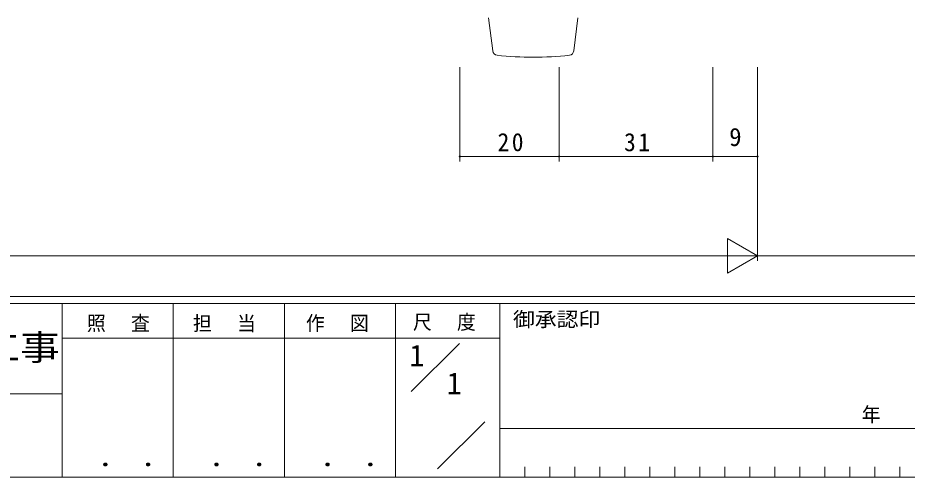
# Model space of a CAD drawing. Units: millimetres on the paper. Extents: x -420 to 373, y -297 to 267.
# Drawn here: x 88.5 to 267.8, y -297 to -204.4 of the extents above; entities that cross this region are included whole.
import ezdxf
from ezdxf.enums import TextEntityAlignment as Align

# ---------------------------------------------------------------- set-up
doc = ezdxf.new("R2010")
doc.units = ezdxf.units.MM
for name, color, linetype, lineweight in [('0-1_YKK_ZWAK', 7, 'Continuous', 9), ('0-4_YKK_D', 6, 'Continuous', 9), ('0-6_YKK_13', 4, 'Continuous', 9)]:
    doc.layers.add(name, color=color, linetype=linetype, lineweight=lineweight)
doc.layers.add('0-2_USER1', color=3, linetype='Continuous')
doc.styles.add('ＭＳ ゴシック', font='')
doc.styles.get('ＭＳ ゴシック').set_extended_font_data('MS Gothic')

msp = doc.modelspace()

# ---------------------------------------------------------------- linework, layer by layer
at = {"layer": '0-1_YKK_ZWAK'}
for p, q in [((352.3, -260.6), (-417.7, -260.6)), ((314.5, -262), (-417.7, -262)), ((97.5, -262), (97.5, -297)), ((119.9, -262), (119.9, -297)), ((142.3, -262), (142.3, -297)), ((164.7, -262), (164.7, -297)), ((185.7, -262), (185.7, -297)), ((165.684, -268.999), (97.5, -268.999)), ((165.684, -268.999), (185.7, -268.999)), ((167.87, -279.736), (177.564, -270.043)), ((-31.3, -280.199), (97.5, -280.199)), ((173.172, -295.345), (182.696, -285.821)), ((185.7, -287.2), (286.5, -287.2)), ((190.74, -294.9), (190.74, -297)), ((195.78, -294.9), (195.78, -297)), ((200.82, -294.9), (200.82, -297)), ((205.86, -294.9), (205.86, -297)), ((210.9, -294.9), (210.9, -297)), ((215.94, -294.9), (215.94, -297)), ((220.98, -294.9), (220.98, -297)), ((226.02, -294.9), (226.02, -297)), ((231.06, -294.9), (231.06, -297)), ((236.1, -294.9), (236.1, -297)), ((241.14, -294.9), (241.14, -297)), ((246.18, -294.9), (246.18, -297)), ((251.22, -294.9), (251.22, -297)), ((256.26, -294.9), (256.26, -297)), ((261.3, -294.9), (261.3, -297)), ((266.34, -294.9), (266.34, -297)), ((-417.7, -297), (314.5, -297))]:
    msp.add_line(p, q, dxfattribs=at)
at = {"layer": '0-4_YKK_D'}
for p, q in [((177.656, -214.376), (177.656, -233.378)), ((197.656, -214.376), (197.656, -233.378)), ((197.656, -214.376), (197.656, -233.378)), ((228.656, -214.376), (228.656, -233.378)), ((228.656, -214.376), (228.656, -233.378)), ((237.656, -214.376), (237.656, -253.378)), ((237.656, -214.376), (237.656, -233.378)), ((237.656, -214.376), (237.656, -253.378)), ((197.656, -232.378), (177.656, -232.378)), ((228.656, -232.378), (197.656, -232.378)), ((237.656, -232.378), (228.656, -232.378)), ((237.656, -252.378), (231.593, -248.878)), ((231.593, -248.878), (231.593, -255.878)), ((-55.344, -252.378), (230.656, -252.378)), ((237.656, -252.378), (225.531, -252.378)), ((237.656, -252.378), (231.593, -255.878)), ((302.656, -252.378), (237.656, -252.378))]:
    msp.add_line(p, q, dxfattribs=at)
for centre, start, end in [((177.656, -232.378), 0, 180), ((177.656, -232.378), 180, 0), ((197.656, -232.378), 0, 180), ((197.656, -232.378), 0, 180), ((197.656, -232.378), 180, 0), ((197.656, -232.378), 180, 0), ((228.656, -232.378), 0, 180), ((228.656, -232.378), 0, 180), ((228.656, -232.378), 180, 0), ((228.656, -232.378), 180, 0), ((237.656, -232.378), 0, 180), ((237.656, -232.378), 180, 0)]:
    msp.add_arc(centre, 0.106, start, end, dxfattribs=at)
at = {"layer": '0-6_YKK_13'}
for p, q in [((183.463, -204.439), (184.283, -211.111)), ((200.629, -211.111), (201.449, -204.439))]:
    msp.add_line(p, q, dxfattribs=at)
for centre, radius, start, end in [((185.275, -210.99), 1, 186.99998, 263.80104), ((199.637, -210.99), 1, 276.19894, 353), ((192.456, -144.878), 67.5, 263.80104, 276.19894)]:
    msp.add_arc(centre, radius, start, end, dxfattribs=at)

# ---------------------------------------------------------------- texts
at = {"layer": '0-1_YKK_ZWAK', "style": 'ＭＳ ゴシック', "width": 1.1}
msp.add_text('御承認印', height=2.933, dxfattribs=at).set_placement((188.367, -267.533), align=Align.BOTTOM_LEFT)
at = {"layer": '0-1_YKK_ZWAK', "color": 2, "style": 'ＭＳ ゴシック', "width": 1.15}
msp.add_text('工事', height=5.132, dxfattribs=at).set_placement((80.931, -274.956), align=Align.BOTTOM_LEFT)
at = {"layer": '0-1_YKK_ZWAK', "color": 3, "style": 'ＭＳ ゴシック', "width": 1.15}
for p in [(101.955, -295.946), (124.355, -295.946), (146.755, -295.946)]:
    msp.add_text(' ． ．', height=3.666, dxfattribs=at).set_placement(p, align=Align.BOTTOM_LEFT)
at = {"layer": '0-1_YKK_ZWAK', "char_height": 2.933, "attachment_point": 7, "style": 'ＭＳ ゴシック'}
for s, insert in [('\\T1.17;\\W0.95;照\\~\\~査', (102.489, -267.78)), ('\\T1.17;\\W0.95;担\\~\\~当', (123.855, -267.78)), ('\\T1.17;\\W0.95;作\\~\\~図', (146.62, -267.762)), ('\\T1.17;\\W0.95;尺\\~\\~度', (168.212, -267.537)), ('\\T1.2;\\W0.95;年\\~\\~\\~月\\~\\~\\~日', (258.676, -286.169))]:
    msp.add_mtext(s, dxfattribs=dict(at, insert=insert))
at = {"layer": '0-2_USER1', "style": 'ＭＳ ゴシック'}
for p in [(167.5, -275.999), (175.033, -281.599)]:
    msp.add_text('1', height=4.399, dxfattribs=at).set_placement(p, align=Align.BOTTOM_LEFT)
at = {"layer": '0-4_YKK_D', "color": 3, "style": 'ＭＳ ゴシック'}
msp.add_text('9', height=3.666, dxfattribs=at).set_placement((231.956, -231.378), align=Align.BOTTOM_LEFT)
at = {"layer": '0-4_YKK_D', "color": 3, "char_height": 3.666, "attachment_point": 7, "style": 'ＭＳ ゴシック'}
for s, insert in [('\\T1.21;\\W0.95;20', (185.256, -231.378)), ('\\T1.21;\\W0.95;31', (210.756, -231.378))]:
    msp.add_mtext(s, dxfattribs=dict(at, insert=insert))

doc.saveas('drawing.dxf')
